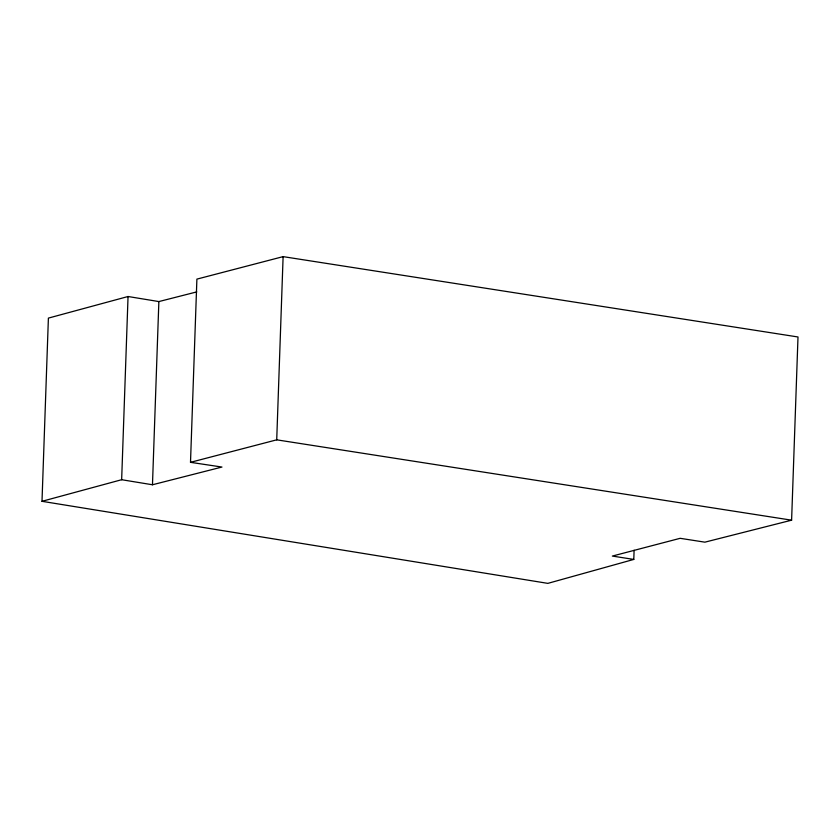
<?xml version="1.0" encoding="UTF-8"?>
<svg xmlns="http://www.w3.org/2000/svg" width="840" height="840" viewBox="0 0 840 840"><rect width="100%" height="100%" fill="white"/><g stroke="black" fill="none" stroke-linecap="round" stroke-linejoin="round"><path stroke-width="1.26" d="M634.106 550.252L633.791 559.419L547.837 583.37L42 501.312L48.395 318.108L128.048 296.51L158.865 301.57L196.77 291.9M42 501.312L121.653 479.714L128.048 296.51M121.653 479.714L152.471 484.764L158.865 301.57M152.471 484.764L221.959 467.05L190.502 462.326L196.896 279.121L283.112 256.63L798 336.977L791.606 520.181L704.886 542.168L680.159 538.314L612.35 556.07L633.791 559.419M190.502 462.326L276.717 439.834L283.112 256.63M276.717 439.834L791.606 520.181"/></g></svg>
